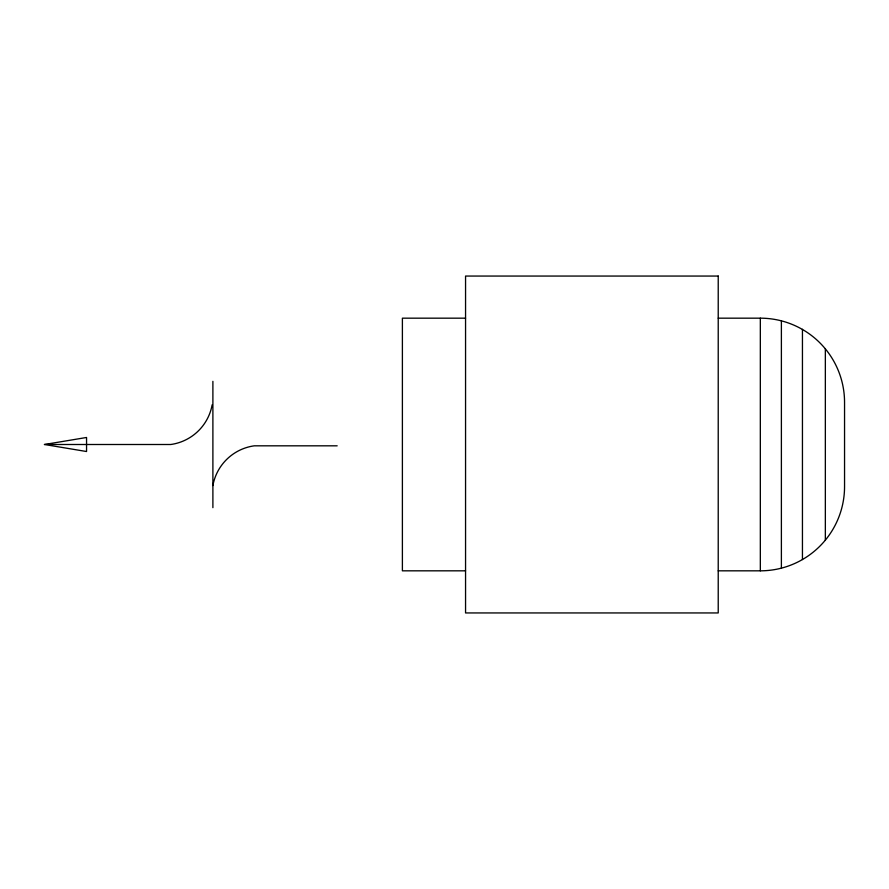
<?xml version="1.0" encoding="UTF-8"?>
<svg xmlns="http://www.w3.org/2000/svg" width="889" height="889" viewBox="0 0 889 889"><rect width="100%" height="100%" fill="white"/><g stroke="black" fill="none" stroke-linecap="round" stroke-linejoin="round"><path stroke-width="1.33" d="M44.45 444.5L86.555 437.477L86.555 451.523L44.45 444.5L170.777 444.5A48.884 48.884 0 0 0 212.16 404.773M465.558 318.173L402.395 318.173L402.395 570.827L465.558 570.827M718.223 318.173L760.328 318.173A84.222 84.222 0 0 1 844.55 402.395L844.55 486.605A84.222 84.222 0 0 1 760.328 570.827L718.223 570.827M337.175 445.822L254.276 445.822A48.884 48.884 0 0 0 212.893 485.55M825.348 348.855L825.348 540.145M802.445 329.297L802.445 559.548M781.387 320.84L781.387 568.16M760.328 318.173L760.328 570.827M212.893 381.337L212.893 507.663M718.223 276.057L465.558 276.057L465.558 612.943L718.223 612.943L718.223 276.057"/></g></svg>
